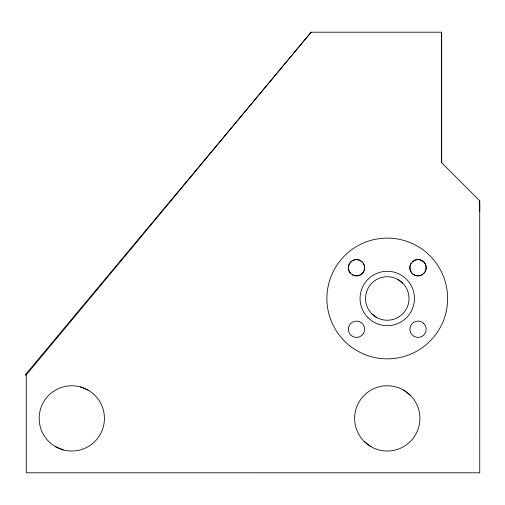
<?xml version="1.0" encoding="UTF-8"?>
<svg xmlns="http://www.w3.org/2000/svg" width="505" height="505" viewBox="0 0 505 505"><rect width="100%" height="100%" fill="white"/><g stroke="black" fill="none" stroke-linecap="round" stroke-linejoin="round"><path stroke-width="0.76" d="M25.25 374.88L26.279 374.874L26.285 472.787L479.75 472.8L479.718 200.813L441.641 162.743L441.641 32.2L311.118 32.206L25.25 374.88L26.279 374.874L311.137 32.206M441.667 162.755L441.673 32.219M410.969 263.635L412.257 261.937A8.156 8.156 0 0 1 423.79 261.931A8.156 8.156 0 0 1 423.802 273.483L422.104 274.77A8.156 8.156 0 0 1 410.956 263.623A8.156 8.156 0 0 0 422.117 274.777M80.245 386.874L88.116 390.131M55.481 446.66A32.636 32.636 0 0 0 104.434 418.399A32.636 32.636 0 0 0 55.481 390.131A32.636 32.636 0 0 0 55.481 446.66L63.352 449.917M398.142 279.644L402.649 283.097M350.716 273.483L352.421 274.789A8.156 8.156 0 0 0 363.562 263.642L362.255 261.943A8.156 8.156 0 0 0 350.716 261.943A8.156 8.156 0 0 0 350.716 273.483A8.156 8.156 0 0 1 350.729 261.95A8.156 8.156 0 0 1 362.262 261.95M371.882 313.87L376.389 317.323A21.759 21.759 0 0 0 409.025 298.48A21.759 21.759 0 0 0 376.389 279.644A21.759 21.759 0 0 0 376.389 317.323M403.583 390.131L410.344 395.32M364.187 441.471L370.948 446.654A32.636 32.636 0 0 0 419.908 418.399A32.636 32.636 0 0 0 370.954 390.131A32.636 32.636 0 0 0 370.954 446.66M479.718 200.82L479.75 211.507M363.549 263.629A8.156 8.156 0 0 1 352.408 274.777M423.796 273.47A8.156 8.156 0 0 0 423.79 261.931A8.156 8.156 0 0 0 412.263 261.943M363.562 333.325L362.274 335.03A8.156 8.156 0 0 1 350.723 335.017A8.156 8.156 0 0 1 350.723 323.478L352.421 322.19A8.156 8.156 0 0 1 363.562 333.325M423.809 323.478L422.111 322.177A8.156 8.156 0 0 0 410.975 333.332L412.276 335.023A8.156 8.156 0 0 0 423.809 335.017A8.156 8.156 0 0 0 423.809 323.478M350.52 346.392A60.373 60.373 0 0 0 447.127 306.358A60.373 60.373 0 0 0 364.162 242.709A60.373 60.373 0 0 0 350.52 346.392M368.038 317.714A27.194 27.194 0 0 0 413.538 305.525A27.194 27.194 0 0 0 380.227 272.214A27.194 27.194 0 0 0 368.038 317.714"/></g></svg>
